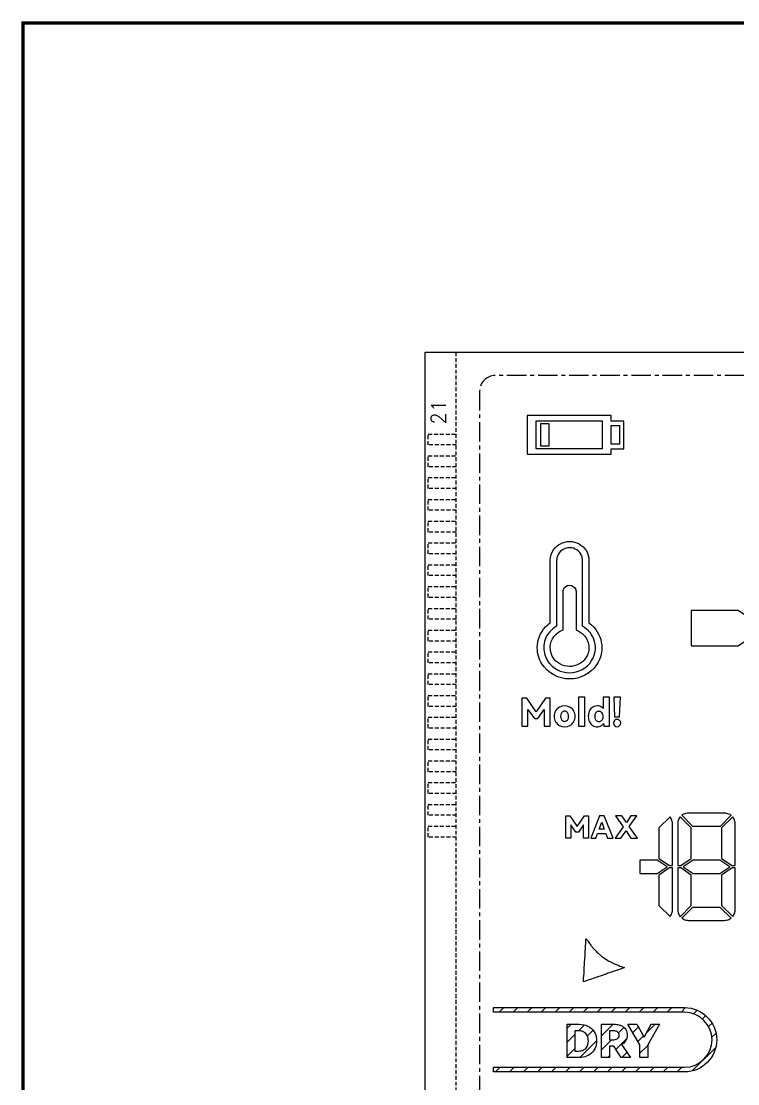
# Model space of a CAD drawing. Header units: millimetres. Extents: x 426 to 1899, y -1707 to -647.
# Drawn here: x 1688.9 to 1735, y -835.6 to -767.3 of the extents above; entities that cross this region are included whole.
import ezdxf
from ezdxf.enums import TextEntityAlignment as Align

# ---------------------------------------------------------------- set-up
doc = ezdxf.new("R2010")
doc.units = ezdxf.units.MM
doc.linetypes.add('CENTER', pattern=[2, 1.25, -0.25, 0.25, -0.25])
doc.linetypes.add('HIDDEN', pattern=[0.375, 0.25, -0.125])
doc.layers.add('SPEC', color=2, linetype='Continuous')
doc.layers.add('SY', color=5, linetype='Continuous')
doc.styles.add('ROMANS', font='ROMANS.shx', dxfattribs={"bigfont": 'AllInOneBig.shx'})

msp = doc.modelspace()

# ---------------------------------------------------------------- hatches: boundary and pattern name
at = {"layer": 'SY'}
h = msp.add_hatch(dxfattribs=at)
h.set_pattern_fill('ANSI31', color=1, scale=0.2, style=0)
h.set_pattern_definition([(45, (498.4033072504972, 3.352705612071077), (-0.4490128060534576, 0.4490128060534577), [])])
h.paths.add_polyline_path([(1728.938827879407, -832.5987520294041), (1729.386851781341, -831.7616153583351), (1729.924841122094, -831.7616153583351), (1729.175893512486, -833.0905286440001), (1729.175893512486, -833.9040341132248), (1728.675299606632, -833.9040341132248), (1728.675299606632, -833.0933493159287), (1727.893898120961, -831.7616153583351), (1728.476334576436, -831.7616153583351)], flags=17)
edge = h.paths.add_edge_path(flags=16)
edge.add_line((1726.711568265232, -832.1831012591086), (1726.711568265232, -832.7595410952547))
edge.add_line((1726.711568265232, -832.7595410952547), (1726.930993932833, -832.7595410952547))
edge.add_arc((1726.945784548218, -832.1703205496384), 0.589406153411895, 268.5620631902293, 297.3303895388213)
edge.add_arc((1727.111616020947, -832.5001132908227), 0.2203282752061402, 298.3951803352095, 350.9709235017398)
edge.add_arc((1726.965303583492, -832.469884900267), 0.3696359037125195, 349.902531809215, 7.96566119208579)
edge.add_arc((1727.098486970767, -832.4458055313047), 0.2344626291200568, 6.648256441363189, 62.41168866490077)
edge.add_arc((1726.989082518659, -832.6676180948266), 0.4817559790331878, 63.09672709211797, 86.9767316844217)
edge.add_arc((1726.933572636139, -833.1379565353132), 0.954858758249798, 85.13870398366976, 90.15473387489922)
edge.add_line((1726.930993932833, -832.1831012591086), (1726.711568265232, -832.1831012591086))
edge = h.paths.add_edge_path(flags=17)
edge.add_line((1728.06376286023, -833.9039587517611), (1727.469333166097, -833.9014825893811))
edge.add_line((1727.469333166097, -833.9014825893811), (1726.99555179245, -833.1782924514869))
edge.add_line((1726.99555179245, -833.1782924514869), (1726.711568265232, -833.1782924514869))
edge.add_line((1726.711568265232, -833.1782924514869), (1726.711568265232, -833.9039587517611))
edge.add_line((1726.711568265232, -833.9039587517611), (1726.210974359378, -833.9039587517611))
edge.add_line((1726.210974359378, -833.9039587517611), (1726.210974359378, -831.7615399968713))
edge.add_line((1726.210974359378, -831.7615399968713), (1726.989555173121, -831.7615399968713))
edge.add_arc((1727.003934624494, -832.9990501425443), 1.237593685045877, 73.74206121191747, 90.66572771305232, ccw=False)
edge.add_arc((1727.0836089935, -832.6836561764554), 0.9125826092787982, 66.09143952618592, 73.00055522243969, ccw=False)
edge.add_arc((1727.188560393204, -832.4803150286472), 0.6842888537086966, 33.95787400684742, 67.22490055448782, ccw=False)
edge.add_arc((1727.2016172545, -832.4562642286229), 0.6601458067271226, 358.81502315915753, 32.8593979248825, ccw=False)
edge.add_arc((1727.200148623592, -832.4824093845936), 0.6615912268789573, 328.61823870350435, 1.0820093788839245, ccw=False)
edge.add_arc((1727.202923628247, -832.4715884299965), 0.6649428640508603, 295.2886532973921, 327.69767591393247, ccw=False)
edge.add_line((1727.486973131574, -833.0728079340978), (1728.06376286023, -833.9039587517611))
edge = h.paths.add_edge_path(flags=16)
edge.add_arc((1724.717578033552, -832.5083812999229), 0.9742356065713921, 269.6834952329094, 280.5792166193222)
edge.add_arc((1724.805279865699, -832.9203513926584), 0.5532676604333402, 279.4839614604596, 314.802000273371)
edge.add_arc((1724.791760712201, -832.9310084772974), 0.5554956837499349, 316.5662470970335, 346.4914389280845)
edge.add_arc((1724.357100169221, -832.8294578447059), 1.001856522349033, 346.6510783300422, 10.33191221824615)
edge.add_arc((1724.777726920129, -832.7452977615038), 0.5730032009752718, 9.596353616918828, 43.44683710174774)
edge.add_arc((1724.815654933486, -832.731133085502), 0.5359590991388145, 45.13600881883344, 76.10897910223659)
edge.add_arc((1724.723263165246, -833.0712343704815), 0.8883312404188395, 75.5904345835218, 90.71380929959784)
edge.add_line((1724.712196334443, -832.182972068028), (1724.49594123128, -832.182972068028))
edge.add_line((1724.49594123128, -832.182972068028), (1724.49594123128, -833.4826020420683))
edge.add_line((1724.49594123128, -833.4826020420683), (1724.712196334443, -833.4826020420683))
edge = h.paths.add_edge_path(flags=17)
edge.add_arc((1724.905657938123, -832.9061362401719), 0.9716595979816706, 296.3521117386336, 328.9877415214779, ccw=False)
edge.add_arc((1724.803691925854, -832.7057345495128), 1.196499921809133, 274.76826463377137, 296.4677299089613, ccw=False)
edge.add_arc((1724.769515560947, -832.4328459887755), 1.471328934147492, 269.9383150257115, 275.2111890270371, ccw=False)
edge.add_line((1724.767931519841, -833.9041740702289), (1723.994997432916, -833.9041740702289))
edge.add_line((1723.994997432916, -833.9041740702289), (1723.994997432916, -831.7617553153392))
edge.add_line((1723.994997432916, -831.7617553153392), (1724.767931519841, -831.7617553153392))
edge.add_arc((1724.784832322347, -833.0292466373469), 1.267603995138128, 64.23157671500451, 90.7639399605128, ccw=False)
edge.add_arc((1724.916011763113, -832.7521342572645), 0.9610226498261201, 31.155144357895722, 64.09232611664078, ccw=False)
edge.add_arc((1724.862379908532, -832.7781283370658), 1.020382215498858, 5.0482928266577005, 30.846204946544276, ccw=False)
edge.add_arc((1724.463924777544, -832.8301890647558), 1.421972001127389, 355.0916722344911, 5.725095856839914, ccw=False)
edge.add_arc((1724.837576905782, -832.8753491073124), 1.045907226064805, 329.4638195455572, 355.80516360913504, ccw=False)
edge = h.paths.add_edge_path()
edge.add_line((1731.536941263422, -834.8247496993515), (1719.269832427486, -834.8247496993515))
edge.add_line((1719.269832427486, -834.8247496993515), (1719.269832427486, -834.5245896516586))
edge.add_line((1719.269832427486, -834.5245896516586), (1731.536940710544, -834.5245896516586))
edge.add_arc((1731.536940979834, -832.7596272226418), 1.764962429016825, 269.9999912580608, 89.99999125805346)
edge.add_line((1731.536941249125, -830.994664793625), (1719.269832427486, -830.994664793625))
edge.add_line((1719.269832427486, -830.994664793625), (1719.269832427486, -830.6945047459321))
edge.add_line((1719.269832427486, -830.6945047459321), (1731.536940710544, -830.6945047459321))
edge.add_arc((1731.536940986983, -832.7596272226418), 2.065122476709707, 270.00000766966303, 90.00000766965672, ccw=False)

# ---------------------------------------------------------------- linework, layer by layer
msp.add_lwpolyline([(1775.877068642527, -788.5781992988777), (1775.877068642527, -873.5781992988775), (1714.877068642527, -873.5781992988775), (1714.877068642527, -788.5781992988777)], close=True)
at = {"linetype": 'HIDDEN'}
for points in [[(1716.877068642527, -873.5781992988775), (1716.877068642527, -788.5781992988777)], [(1716.877068642527, -794.5378567156915), (1715.077068642527, -794.5378567156915), (1715.077068642527, -793.8378567156919), (1716.877068642527, -793.8378567156919)], [(1716.877068642527, -795.9378567156916), (1715.077068642527, -795.9378567156916), (1715.077068642527, -795.237856715692), (1716.877068642527, -795.237856715692)], [(1716.877068642527, -797.3378567156917), (1715.077068642527, -797.3378567156917), (1715.077068642527, -796.6378567156921), (1716.877068642527, -796.6378567156921)], [(1716.877068642527, -798.7378567156916), (1715.077068642527, -798.7378567156916), (1715.077068642527, -798.037856715692), (1716.877068642527, -798.037856715692)], [(1716.877068642527, -800.1378567156917), (1715.077068642527, -800.1378567156917), (1715.077068642527, -799.4378567156921), (1716.877068642527, -799.4378567156921)], [(1716.877068642527, -801.5378567156915), (1715.077068642527, -801.5378567156915), (1715.077068642527, -800.8378567156919), (1716.877068642527, -800.8378567156919)], [(1716.877068642527, -802.9378567156916), (1715.077068642527, -802.9378567156916), (1715.077068642527, -802.237856715692), (1716.877068642527, -802.237856715692)], [(1716.877068642527, -804.3378567156917), (1715.077068642527, -804.3378567156917), (1715.077068642527, -803.6378567156921), (1716.877068642527, -803.6378567156921)], [(1716.877068642527, -805.7378567156916), (1715.077068642527, -805.7378567156916), (1715.077068642527, -805.037856715692), (1716.877068642527, -805.037856715692)], [(1716.877068642527, -807.1378567156917), (1715.077068642527, -807.1378567156917), (1715.077068642527, -806.4378567156921), (1716.877068642527, -806.4378567156921)], [(1716.877068642527, -808.5378567156915), (1715.077068642527, -808.5378567156915), (1715.077068642527, -807.8378567156919), (1716.877068642527, -807.8378567156919)], [(1716.877068642527, -809.9378567156916), (1715.077068642527, -809.9378567156916), (1715.077068642527, -809.237856715692), (1716.877068642527, -809.237856715692)], [(1716.877068642527, -811.3378567156917), (1715.077068642527, -811.3378567156917), (1715.077068642527, -810.6378567156921), (1716.877068642527, -810.6378567156921)], [(1716.877068642527, -812.7378567156916), (1715.077068642527, -812.7378567156916), (1715.077068642527, -812.037856715692), (1716.877068642527, -812.037856715692)], [(1716.877068642527, -814.1378567156917), (1715.077068642527, -814.1378567156917), (1715.077068642527, -813.4378567156921), (1716.877068642527, -813.4378567156921)], [(1716.877068642527, -815.5378567156915), (1715.077068642527, -815.5378567156915), (1715.077068642527, -814.8378567156919), (1716.877068642527, -814.8378567156919)], [(1716.877068642527, -816.9378567156916), (1715.077068642527, -816.9378567156916), (1715.077068642527, -816.237856715692), (1716.877068642527, -816.237856715692)], [(1716.877068642527, -818.3378567156917), (1715.077068642527, -818.3378567156917), (1715.077068642527, -817.6378567156921), (1716.877068642527, -817.6378567156921)], [(1716.877068642527, -819.7378567156916), (1715.077068642527, -819.7378567156916), (1715.077068642527, -819.037856715692), (1716.877068642527, -819.037856715692)]]:
    msp.add_lwpolyline(points, dxfattribs=at)
at = {"linetype": 'CENTER'}
for points in [[(1772.377068642527, -871.0781992988775), (1772.377068642527, -791.0781992988775, 0.41421356), (1771.377068642527, -790.0781992988775), (1719.377068642527, -790.0781992988775, 0.41421356), (1718.377068642527, -791.0781992988775), (1718.377068642527, -871.0781992988775, 0.41421356), (1719.377068642527, -872.0781992988775), (1771.377068642527, -872.0781992988775, 0.41421356)], [(1771.377068642527, -790.0781992988775), (1719.377068642527, -790.0781992988775, 0.4142135600000048), (1718.377068642527, -791.0781992988775), (1718.377068642527, -871.0781992988775, 0.4142135600000069), (1719.377068642527, -872.0781992988775), (1771.377068642527, -872.0781992988775, 0.4142135600000058), (1772.377068642527, -871.0781992988775), (1772.377068642527, -791.0781992988775, 0.4142135600000058)]]:
    msp.add_lwpolyline(points, format="xyb", close=True, dxfattribs=at)
at = {"lineweight": 9}
for points in [[(1726.818387757121, -792.6570362902846), (1721.432174752554, -792.6570362902846), (1721.432174752554, -795.1331879043846), (1726.818387757121, -795.1331879043846), (1726.818387757121, -794.7807546362435), (1727.636829402221, -794.7807546362435), (1727.636829402221, -793.0094587925023), (1726.818387757121, -793.0094587925023)], [(1726.249004983758, -794.7909930293888), (1722.001912801389, -794.7909930293888), (1722.001912801389, -792.9995864407524), (1726.249004983758, -792.9995864407524)], [(1722.809771543795, -794.6255315527862), (1722.312708860814, -794.6255315527862), (1722.312708860814, -793.1547987582862), (1722.809771543795, -793.1547987582862)], [(1727.357076882895, -794.4801915870023), (1726.818387757121, -794.4801915870023), (1726.818387757121, -793.2997942145217), (1727.357076882895, -793.2997942145217)], [(1734.984338513229, -805.17599651936), (1731.96601175045, -805.1759965193598), (1731.96601175045, -807.4535276128117), (1734.983481284459, -807.4535276128119), (1736.662958834004, -806.3148214459046)], [(1722.006359127749, -811.6787757366197), (1721.411218882673, -810.8070696855409), (1721.085253637189, -810.8070696855409), (1721.085253637189, -812.6147005207282), (1721.480363025654, -812.6147005207282), (1721.480363025654, -811.5380220542005), (1721.892762487085, -812.1257553439841), (1722.107601871322, -812.1257553439841), (1722.515065156879, -811.5429636130372), (1722.515065156879, -812.6147005207282), (1722.915110721218, -812.6147005207282), (1722.915110721218, -810.8070696855409), (1722.596552431028, -810.8070696855409)], [(1725.132670238418, -810.7354547631413), (1724.730148511698, -810.7354547631413), (1724.730148511698, -812.6147005207282), (1725.132670238418, -812.6147005207282)], [(1727.357652859796, -811.999804806228), (1727.414448488648, -810.7354547631413), (1726.989705896048, -810.7354547631413), (1727.048972304318, -811.999804806228)], [(1725.048292313838, -818.9501665225623), (1724.727047925762, -819.409645366984), (1724.557662270083, -819.409645366984), (1724.232520617739, -818.9462692582946), (1724.232520617739, -819.7951407858602), (1723.921008624409, -819.7951407858602), (1723.921008624409, -818.369980145076), (1724.178007364647, -818.369980145076), (1724.647223986776, -819.0572443966132), (1725.112543344638, -818.369980145076), (1725.363696188474, -818.369980145076), (1725.363696188474, -819.7951407858602), (1725.048292313838, -819.7951407858602)], [(1726.07628727479, -818.369980145076), (1725.513617054661, -819.7951407858602), (1725.844599220445, -819.7951407858602), (1725.949733845324, -819.5069908462892), (1726.489036628731, -819.5069908462892), (1726.598068517878, -819.7951407858602), (1726.948515473153, -819.7951407858602), (1726.370272344839, -818.369980145076)], [(1728.098175312099, -818.369980145076), (1727.800287594821, -818.7983024072031), (1727.506302524772, -818.369980145076), (1727.099388301308, -818.369980145076), (1727.597807490637, -819.0689254234928), (1727.074077615415, -819.7951407858602), (1727.455681152985, -819.7951407858602), (1727.778874173195, -819.3317646771707), (1728.096226679966, -819.7951407858602), (1728.507032784735, -819.7951407858602), (1727.983302909513, -819.0611416608808), (1728.481722098842, -818.369980145076)], [(1729.897149692083, -821.112234488262), (1730.571125353823, -821.569667211925), (1730.759688559394, -821.569667211925), (1730.759688559394, -818.872727235608), (1730.756162719483, -818.8007678036597), (1730.744874648807, -818.7287976057883), (1730.726174239876, -818.6582377438809), (1730.699716983142, -818.5901540443537), (1730.666907831607, -818.5252462922269), (1730.627041617288, -818.4642142725211), (1730.606818688619, -818.4391652828133), (1729.897149692083, -819.1521283914593)], [(1731.102830835648, -821.569559552691), (1731.291444283657, -821.5695595526911), (1731.965730361393, -821.1121680439593), (1731.965730361393, -819.1521512639614), (1731.255688310095, -818.4391835756586), (1731.235477777754, -818.4642142725211), (1731.195611563435, -818.5252462922269), (1731.16245251939, -818.5905093198256), (1731.136345155166, -818.6585930193528), (1731.117650129196, -818.7287976057883), (1731.106362058521, -818.8011123132083), (1731.102830835648, -818.872727235608)], [(1733.815748391034, -819.0457786882013), (1732.071491525354, -819.0457786882014), (1731.36146863193, -818.3328302367095), (1731.384488923414, -818.314115768598), (1731.44517105061, -818.2738942788078), (1731.510078802736, -818.2403907252137), (1731.577812609753, -818.2139280855176), (1731.648367088699, -818.1948724011148), (1731.720337286571, -818.1832344379287), (1731.793007269463, -818.1793587055079), (1734.09382505521, -818.1793587055079), (1734.164024258684, -818.1828791624569), (1734.236344349065, -818.1941726160944), (1734.306548935501, -818.2132175345738), (1734.374632635028, -818.2393248987979), (1734.439545770117, -818.2728392183153), (1734.500577789822, -818.3123501571619), (1734.525486821994, -818.332745822833)], [(1733.921532600215, -821.112234488262), (1734.595508261956, -821.569667211925), (1734.784071467527, -821.569667211925), (1734.784071467527, -818.872727235608), (1734.780545627616, -818.8007678036597), (1734.76925755694, -818.7287976057883), (1734.750557148009, -818.6582377438809), (1734.724099891275, -818.5901540443537), (1734.69129073974, -818.5252462922269), (1734.651424525421, -818.4642142725211), (1734.631201596751, -818.4391652828133), (1733.921532600215, -819.1521283914593)], [(1726.052919838069, -819.2285840673874), (1726.214516348174, -818.7846727481896), (1726.383902003852, -819.2285840673874)], [(1729.776767241018, -821.211548730927), (1728.661011751243, -821.211548730927), (1728.661011751243, -822.0776134381488), (1729.776485274702, -822.0776134381488), (1730.415001451943, -821.644718157742)], [(1733.800947228905, -821.2116779220078), (1732.086237807365, -821.2116779220078), (1731.447914053115, -821.6446749460555), (1732.086705691062, -822.0777533951529), (1733.80044737051, -822.0777533951527), (1734.439076592527, -821.6447814736961)], [(1729.896934373615, -822.1770307435728), (1729.896934373615, -824.1365538694744), (1730.606776173365, -824.8496905834448), (1730.627181574293, -824.8244203663086), (1730.667047788611, -824.7633883466027), (1730.699856940146, -824.6984805944759), (1730.725958921409, -824.6303861290253), (1730.744659330339, -824.5598370330414), (1730.755947401015, -824.4878668351698), (1730.759828516398, -824.4162519127702), (1730.759828516398, -821.7196672119251), (1730.571540974922, -821.7196672119251)], [(1731.102723176414, -821.7195595526912), (1731.102723176414, -824.4163918697743), (1731.106604291796, -824.487651516702), (1731.117897745434, -824.5596109486502), (1731.136592771403, -824.6301708105575), (1731.162344860156, -824.6982545100847), (1731.195503904201, -824.7631730281348), (1731.235014843048, -824.8245495573892), (1731.255436322023, -824.8498415111625), (1731.965622702159, -824.1369110939698), (1731.965622702159, -822.1768864903268), (1731.291064491797, -821.7195595526912)], [(1733.921317281748, -822.1770307435728), (1733.921317281748, -824.1365538694744), (1734.631159081498, -824.8496905834448), (1734.651564482425, -824.8244203663086), (1734.691430696744, -824.7633883466027), (1734.724239848279, -824.6984805944759), (1734.750341829541, -824.6303861290253), (1734.769042238472, -824.5598370330414), (1734.780330309148, -824.4878668351698), (1734.78421142453, -824.4162519127702), (1734.78421142453, -821.7196672119251), (1734.595923883055, -821.7196672119251)], [(1734.093615119704, -825.1093835925557), (1731.793147226467, -825.1093835925557), (1731.722948022993, -825.1058523696834), (1731.650977825122, -825.0945696819691), (1731.580423346176, -825.0758692730383), (1731.512339646648, -825.049761908814), (1731.44742651156, -825.0166028647685), (1731.386394491854, -824.9763813749782), (1731.361364088285, -824.9560467085398), (1732.071702562241, -824.2429636098622), (1733.815592832306, -824.2429636098622), (1734.525577552, -824.9562439071769), (1734.502833250773, -824.974971039014), (1734.441806614029, -825.0151925288043), (1734.37689347894, -825.0483515728498), (1734.309159671923, -825.0751587220943), (1734.238605192978, -825.0938591310253), (1734.166640378068, -825.1054970942114)]]:
    msp.add_lwpolyline(points, close=True, dxfattribs=at)
for points in [[(1725.395913214223, -801.9476621356725), (1725.395913214223, -805.962974753348, -0.05277751441776409), (1725.716397374938, -806.2516112851896, -0.1859716591984572), (1726.22529842045, -807.5691751618822, -0.1512331516779575), (1725.883911129571, -808.669683348117, -0.2477784204448079), (1724.152023808542, -809.5768260877583, -0.2573418048583389), (1722.380030046765, -808.6083257616128, -0.141939949602067), (1722.078743813672, -807.5691751618822, -0.1895213560393432), (1722.607050423283, -806.2303194355725, -0.04922833872985083), (1722.908129019899, -805.9629747533481), (1722.908129019899, -801.9476621356725, -0.1545610292355282), (1723.121343033571, -801.2753268345009, -0.2444888188153267), (1724.152023808542, -800.7429230104041, -0.2637634805511679), (1725.230548598097, -801.3492546004478, -0.1357399496140896)], [(1723.322638602315, -801.9476621356725), (1723.322638602315, -806.1838161398761, 0.08965615418705804), (1722.858196507555, -806.5667529498118, 0.1785759347476927), (1722.493258779049, -807.5691751618822, 0.1512481636412535), (1722.766446902707, -808.449480231548, 0.2477367340570352), (1724.152023808542, -809.1753648044928, 0.2573384162758226), (1725.569749459526, -808.4003911096366, 0.2094216810781101), (1725.758265667569, -807.1719203230095, 0.2005041994983626), (1724.981403631807, -806.1838161398761), (1724.981403631807, -801.9476621356725, 0.09123920912041256), (1724.930862602301, -801.6722514677793, 0.3097806879077944), (1724.152023808542, -801.1443842936695, 0.3168416104686252), (1723.366404566812, -801.6907841777733, 0.08482535142518488)], [(1725.182964342955, -808.2415703274753, -0.2444742848637786), (1724.151948447078, -808.7739788826909, -0.2636822113915674), (1723.073495564593, -808.1676425086731, -0.05628605099486499), (1722.964229471314, -807.9264356219511, -0.3357555945633037), (1723.444695373874, -806.5687758817825, -0.0659979582187566), (1723.7374334817, -806.4248221009161), (1723.7374334817, -803.955377657089, -0.09120378266471592), (1723.762702467054, -803.8176561736002, -0.3097711797869857), (1724.151948447078, -803.553571864275, -0.3168610043906063), (1724.544933951438, -803.826924985904, -0.0848141210755119), (1724.566818687927, -803.955377657089), (1724.566818687927, -806.4248221009161, -0.1149199504702463), (1725.071169568224, -806.7621031772427, -0.1912543171017677), (1725.396198511193, -807.5692397574226, -0.1545788619029151)], [(1726.310591448519, -811.4787556459307, 0.2007110334485253), (1726.02140089808, -811.3095871275722, 0.1718808809067682), (1725.642603582814, -811.3824436952713, 0.1413721829814811), (1725.43514454145, -811.6086124972868, 0.1003452539818614), (1725.358638251675, -811.8860704558409, 0.02308208454832726), (1725.354935565546, -811.9815872369527, 0.1176323533816423), (1725.432700374452, -812.3344204711564, 0.1402921815659907), (1725.642603582814, -812.5665445453984, 0.1402419734634164), (1725.935232146516, -812.6468045042815, 0.1208946714931168), (1726.163658126073, -812.593706970115, 0.1280762183532508), (1726.337753873235, -812.4344358994624, -0.02952915709659798), (1726.35503856324, -812.6147005207282), (1726.713107792276, -812.6147005207282), (1726.713107792276, -810.7354547631413), (1726.310591448519, -810.7354547631413)], [(1724.170831876706, -811.3849198576513, 0.2449420533705568), (1723.50531479042, -811.3849198576513, 0.1396521784788789), (1723.257138724401, -811.61950932835, 0.1395814718294665), (1723.16453563435, -811.9751185438915, 0.1392107779116082), (1723.257138724401, -812.3319443087763, 0.1375063419308583), (1723.504082092192, -812.5653064642084, 0.2438790390475588), (1724.172064574935, -812.5653064642084, 0.1385419087359885), (1724.416542546269, -812.3319443087763, 0.1388834816496368), (1724.507912938091, -811.9751185438915, 0.1367451370482459), (1724.416542546269, -811.61950932835, 0.1399262587194434)], [(1724.056131742037, -812.1524876548164, 0.1084241621665971), (1724.090577300785, -811.9751185438917, 0.03432294160640054), (1724.086020455492, -811.9036669607359, 0.1430005486102472), (1724.017724297196, -811.7355767484328, 0.4854621621676424), (1723.652248112866, -811.7355767484328, 0.06335019352868922), (1723.61382760488, -811.7971736137692, 0.1077187636188397), (1723.579400492238, -811.9751185438915, 0.03438454598429618), (1723.583951954569, -812.0465082229878, 0.1450238267557233), (1723.652248112866, -812.2134114922369, 0.4795592016836828), (1724.017724297196, -812.2134114922369, 0.06426020616619275)], [(1726.231569570826, -812.2220565287203, 0.1623076062776787), (1726.30781210554, -812.0327166729783, 0.08298971295065508), (1726.297753195267, -811.8595562318379, 0.1342496261708406), (1726.232802269054, -811.7368148296227, 0.2109280565186493), (1726.038951052468, -811.6565548707399, 0.2288118422219761), (1725.843861754693, -811.7417563884594, 0.06607082668983501), (1725.804795166455, -811.8011501952416, 0.1124014297709562), (1725.769781435836, -811.9751185438915, 0.03467854333077831), (1725.774411203439, -812.0467401949933, 0.1412480845718789), (1725.843861754693, -812.2171149698836, 0.238228435213244), (1726.038951052468, -812.3084853617064, 0.2197751847499548)], [(1727.202079883829, -812.6468045042814, 0.2099997448539329), (1727.367530594508, -812.5764276630717, 0.4117162573282811), (1727.367530594508, -812.2405846828768, 0.4262785427957933), (1727.037861871378, -812.2405846828768, 0.4034575440025283), (1727.037861871378, -812.5764276630717, 0.212094464294104)], [(1727.689959234157, -828.1252740099603), (1727.632453054362, -828.1404539619423), (1727.291668515331, -828.2610968994663), (1727.091892975675, -828.3314837177829), (1726.891622950991, -828.4004510118447), (1726.691242201869, -828.4611277560787, 0.01686951835024589), (1726.543753172736, -828.5212016086027), (1726.519215457013, -828.5312180386868), (1726.494392675618, -828.540849418792, -0.01225993127170005), (1726.309186495516, -828.6032917744621), (1726.175479109956, -828.6491546081095), (1725.964870733612, -828.718648643601), (1725.775078270145, -828.788153445016), (1725.668190108735, -828.8236266902334), (1725.56094405389, -828.8580027559794), (1725.470634105521, -828.8918615850454), (1725.147839424477, -829.0022876612711), (1725.124558115143, -829.0192224587657), (1725.056119140143, -829.0354467053166), (1725.043065458031, -829.02063279473), (1725.049062077361, -828.9027997632111), (1725.056093602849, -828.788993996603), (1725.064231263419, -828.6752619723337), (1725.086102236789, -828.450189577913, 0.01423933392640332), (1725.091748963607, -828.2678040697392), (1725.093856577463, -828.1972294121136), (1725.097040414954, -828.126695111848), (1725.112914768995, -827.9203123604348), (1725.119266663796, -827.7926069771659), (1725.130199459, -827.5534312231025), (1725.146429088512, -827.3484588076535), (1725.15124466471, -827.2352808745263), (1725.154467448391, -827.1220463922057), (1725.156067481187, -827.0843689826323), (1725.15807243466, -827.0468406979198, -0.01243594287264553), (1725.17994340803, -826.8390476105424), (1725.182414187448, -826.759325947829), (1725.193346982652, -826.5346088288802), (1725.202874824853, -826.3345779722679), (1725.202874824853, -826.2851946816714), (1725.21451278804, -826.257676981483), (1725.249792718993, -826.2858944666918, 0.009583882416183659), (1725.350335677545, -826.4520557283149, 0.01319844129241759), (1725.51437605226, -826.6781831832279, 0.01578454085810839), (1725.627972692925, -826.8221235789711, 0.01121033567354695), (1725.777898942074, -826.9896844106349), (1725.853394979856, -827.0690615637998, 0.01173054193537869), (1725.969107124467, -827.1738355302449), (1726.233335182262, -827.4042047589742), (1726.287310139185, -827.4468916452211), (1726.451577809265, -827.555222120322), (1726.61680660754, -827.6620809219685, 0.02489132537685889), (1726.75121377812, -827.7354614558044), (1726.778731478309, -827.7485097549547, 0.05327429056603769), (1726.949005122909, -827.8421360703263), (1726.98386597137, -827.8570575139837), (1727.05389771427, -827.885742980425), (1727.08683849604, -827.8994922631458, 0.01566386455054004), (1727.317070711573, -827.9979239021634, 0.01650105443938359), (1727.461005051484, -828.0440962561083), (1727.604935354174, -828.0857630711139), (1727.680786667428, -828.1069396424248)]]:
    msp.add_lwpolyline(points, format="xyb", close=True, dxfattribs=at)
at = {"layer": 'SPEC', "lineweight": 30, "const_width": 0.2091904041117891}
msp.add_lwpolyline([(1689.034468193335, -923.9918982199722), (1689.034468193335, -767.4189711798568), (1899.210107666037, -767.4189711798568), (1899.210107666037, -923.9918982199722)], close=True, dxfattribs=at)
at = {"layer": 'SY', "color": 1, "lineweight": 9}
for points in [[(1731.536941263422, -834.8247496993515), (1719.269832427486, -834.8247496993515), (1719.269832427486, -834.5245896516586), (1731.536940710544, -834.5245896516586, 1), (1731.536941249125, -830.994664793625), (1719.269832427486, -830.994664793625), (1719.269832427486, -830.6945047459321), (1731.536940710544, -830.6945047459321, -1)], [(1725.738425683959, -833.4067561117758, -0.1433701835114968), (1725.336964400693, -833.776823962432, -0.09496572631127775), (1724.903152042495, -833.8980934502164, -0.02301131345596608), (1724.767931519841, -833.9041740702289), (1723.994997432916, -833.9041740702289), (1723.994997432916, -831.7617553153392), (1724.767931519841, -831.7617553153392, -0.1162892622733014), (1725.335903957239, -831.8876950871719, -0.144713251995384), (1725.738425683959, -832.2549422658994, -0.1130424764752232), (1725.878803942419, -832.6883394232582, -0.04643038472726459), (1725.880682223311, -832.9518554605057, -0.1154445942429584)], [(1724.712196334443, -833.4826020420683, 0.04757740334965734), (1724.896442615249, -833.466056860082, 0.1553356059638417), (1725.195144891858, -833.3129203234963, 0.1313204421305704), (1725.331888623634, -833.0607670760733, 0.1036964313508846), (1725.342711885884, -832.6497746920483, 0.1487841059099787), (1725.193734555894, -832.3512542165589, 0.1359739051977029), (1724.944325803968, -832.210848583485, 0.06608411830556186), (1724.712196334443, -832.182972068028), (1724.49594123128, -832.182972068028), (1724.49594123128, -833.4826020420683)], [(1728.06376286023, -833.9039587517611), (1727.469333166097, -833.9014825893811), (1726.99555179245, -833.1782924514869), (1726.711568265232, -833.1782924514869), (1726.711568265232, -833.9039587517611), (1726.210974359378, -833.9039587517611), (1726.210974359378, -831.7615399968713), (1726.989555173121, -831.7615399968713, -0.07397793796432518), (1727.35041386973, -831.8109465014901, -0.0301558403270447), (1727.453458812057, -831.8493791658218, -0.1461829185254039), (1727.756142748206, -832.0980827620867, -0.1496489531728084), (1727.861621882633, -832.4699162241791, -0.1426049750917135), (1727.764960039464, -832.8269250097615, -0.1423612419416127), (1727.486973131574, -833.0728079340978)], [(1726.711568265232, -832.1831012591086), (1726.711568265232, -832.7595410952547), (1726.930993932833, -832.7595410952547, 0.1261889729335618), (1727.216393178978, -832.6939335581075, 0.2335157837974498), (1727.329214170148, -832.5346906579813, 0.07897887288672598), (1727.331372981572, -832.4186609107453, 0.2482318954047694), (1727.20707018633, -832.2380017542649, 0.1045749016867074), (1727.014491053591, -832.1865326245754, 0.02189005462548223), (1726.930993932833, -832.1831012591086)]]:
    msp.add_lwpolyline(points, format="xyb", close=True, dxfattribs=at)
msp.add_lwpolyline([(1728.938827879407, -832.5987520294041), (1729.386851781341, -831.7616153583351), (1729.924841122094, -831.7616153583351), (1729.175893512486, -833.0905286440001), (1729.175893512486, -833.9040341132248), (1728.675299606632, -833.9040341132248), (1728.675299606632, -833.0933493159287), (1727.893898120961, -831.7616153583351), (1728.476334576436, -831.7616153583351)], close=True, dxfattribs=at)

# ---------------------------------------------------------------- texts
at = {"style": 'ROMANS'}
msp.add_text('21', height=0.9456535104764804, rotation=90, dxfattribs=at).set_placement((1715.733202899227, -792.4350491368634), align=Align.MIDDLE)

doc.saveas('drawing.dxf')
